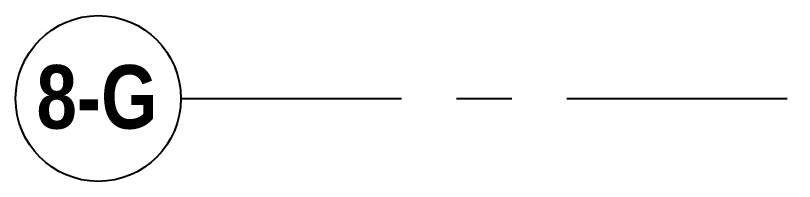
# Model space of a CAD drawing. Header units: millimetres. Extents: x -92759 to 184353, y -15225 to 86714.
# Drawn here: x 43628 to 47867, y 29691 to 30591 of the extents above; entities that cross this region are included whole.
import ezdxf

# ---------------------------------------------------------------- set-up
doc = ezdxf.new("R2010")
doc.units = ezdxf.units.MM
doc.linetypes.add('IDA - Grid Line', pattern=[2100, 1200, -300, 300, -300])
doc.layers.add('0-1', color=9, linetype='Continuous')
doc.layers.add('S-_ANOTGRID_E', color=8, linetype='Continuous')
doc.layers.add('S-_ANOTGRID_E-1', color=9, linetype='IDA - Grid Line', true_color=0x808080)
doc.styles.add('Arial Narrow_B', font='ARIALNB.TTF', dxfattribs={"height": 345})

# ---------------------------------------------------------------- blocks, each defined once
blk = doc.blocks.new('Grid - 3_0mm Dia-7015051-BLK8_RHH_2ND STOREY PLAN')
at = {"layer": 'S-_ANOTGRID_E'}
blk.add_circle((0, 0), 3, dxfattribs=at)
blk = doc.blocks.new('A$C3019c3af')
at = {"layer": 'S-_ANOTGRID_E-1'}
blk.add_line((-38173.1, -2600), (13784.7, -2600), dxfattribs=at)
at = {"layer": 'S-_ANOTGRID_E', "xscale": 149.9999999999999, "yscale": 149.9999999999999, "zscale": 149.9999999999999, "rotation": 269.9999999999996}
blk.add_blockref('Grid - 3_0mm Dia-7015051-BLK8_RHH_2ND STOREY PLAN', (-38623.1, -2600), dxfattribs=at)
at = {"layer": 'S-_ANOTGRID_E', "insert": (-38959.2, -2418.6), "char_height": 345, "width": 793.671, "attachment_point": 1, "style": 'Arial Narrow_B'}
blk.add_mtext('8-G', dxfattribs=at)

msp = doc.modelspace()

# ---------------------------------------------------------------- block references
at = {"layer": '0-1'}
msp.add_blockref('A$C3019c3af', (82701.1, 32741.2), dxfattribs=at)

doc.saveas('drawing.dxf')
